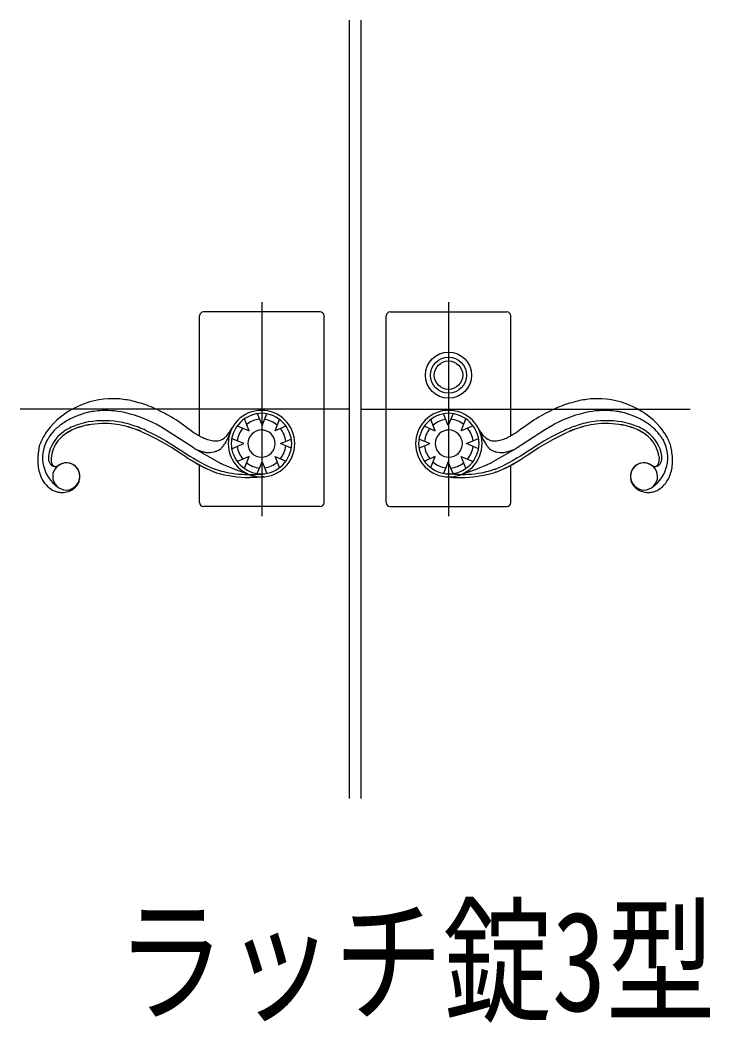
# Model space of a CAD drawing. Units: millimetres, scale not verified. Extents: x -4205 to 4205, y -2970 to 2970.
# Drawn here: x 1423 to 1777, y 457 to 972 of the extents above; entities that cross this region are included whole.
import ezdxf
from ezdxf.enums import TextEntityAlignment as Align

# ---------------------------------------------------------------- set-up
doc = ezdxf.new("R2010")
doc.units = ezdxf.units.MM
doc.header["$LTSCALE"] = 10
for name, color, linetype in [('0-1_FRONT_V1', 7, 'Continuous'), ('0-2_USER1', 3, 'Continuous'), ('0-3_YKK_12', 2, 'Continuous'), ('0-4_YKK_13', 4, 'Continuous')]:
    doc.layers.add(name, color=color, linetype=linetype)
doc.styles.add('ＭＳ ゴシック', font='')
doc.styles.get('ＭＳ ゴシック').set_extended_font_data('MS Gothic')

msp = doc.modelspace()

# ---------------------------------------------------------------- linework, layer by layer
at = {"layer": '0-1_FRONT_V1'}
for p, q in [((1592.02, 972.33), (1592.02, 572.33)), ((1598.02, 972.33), (1598.02, 572.33))]:
    msp.add_line(p, q, dxfattribs=at)
at = {"layer": '0-3_YKK_12'}
for p, q in [((1547.02, 827.33), (1547.02, 717.33)), ((1643.02, 827.33), (1643.02, 717.33)), ((1592.02, 772.33), (1422.73, 772.33)), ((1598.02, 772.33), (1767.31, 772.33))]:
    msp.add_line(p, q, dxfattribs=at)
at = {"layer": '0-4_YKK_13'}
for p, q in [((1515.02, 758.62), (1515.02, 820.33)), ((1577.02, 822.33), (1517.02, 822.33)), ((1579.02, 724.33), (1579.02, 820.33)), ((1611.02, 724.33), (1611.02, 820.33)), ((1613.02, 822.33), (1673.02, 822.33)), ((1675.02, 758.62), (1675.02, 820.33)), ((1544.68, 770.05), (1547.19, 764.05)), ((1547.19, 764.05), (1549.64, 769.94)), ((1642.84, 764.05), (1640.4, 769.94)), ((1645.36, 770.05), (1642.84, 764.05)), ((1534.41, 763.82), (1540.55, 761.3)), ((1540.55, 761.3), (1538.07, 767.31)), ((1649.49, 761.3), (1651.97, 767.31)), ((1655.63, 763.82), (1649.49, 761.3)), ((1444.82, 760.59), (1445.24, 760.89)), ((1745.22, 760.59), (1744.8, 760.89)), ((1436.85, 756.78), (1436.55, 756.24)), ((1537.79, 754.66), (1531.53, 757.27)), ((1531.53, 752.04), (1537.79, 754.66)), ((1652.25, 754.66), (1658.51, 757.27)), ((1658.51, 752.04), (1652.25, 754.66)), ((1753.19, 756.78), (1753.49, 756.24)), ((1540.54, 748.01), (1534.41, 745.49)), ((1538.07, 741.99), (1540.54, 748.01)), ((1649.5, 748.01), (1655.63, 745.49)), ((1651.97, 741.99), (1649.5, 748.01)), ((1442.67, 743.51), (1442.89, 743.65)), ((1442.67, 743.49), (1442.89, 743.63)), ((1515.02, 724.33), (1515.01, 743.56)), ((1675.02, 724.33), (1675.03, 743.56)), ((1747.37, 743.51), (1747.15, 743.65)), ((1747.37, 743.49), (1747.15, 743.63)), ((1523.6, 741.32), (1524.19, 741.13)), ((1666.44, 741.32), (1665.85, 741.13)), ((1577.02, 722.33), (1517.02, 722.33)), ((1613.02, 722.33), (1673.02, 722.33))]:
    msp.add_line(p, q, dxfattribs=at)
for points in [[(1539.92, 738.93), (1539.92, 738.94), (1533.22, 741.39), (1530.81, 742.33), (1529.02, 743.06), (1527.61, 743.66), (1527.07, 743.9), (1526.31, 744.25), (1525.83, 744.47), (1525.38, 744.69), (1524.98, 744.89), (1514.42, 750.89), (1512.53, 752.05), (1512.23, 752.24), (1497.08, 762.14), (1495.12, 763.32), (1494.8, 763.5), (1492.65, 764.69)], [(1507.96, 763.33), (1508.82, 762.71), (1509.92, 761.91), (1510.46, 761.53), (1511.78, 760.62), (1512.29, 760.28), (1513.3, 759.63), (1514.28, 759.03), (1515.48, 758.35), (1516.66, 757.75)], [(1559.44, 763.6), (1553.83, 761.3), (1556.17, 766.97)], [(1630.6, 763.6), (1636.21, 761.3), (1633.87, 766.97)], [(1650.12, 738.93), (1650.12, 738.94), (1656.82, 741.39), (1659.23, 742.33), (1661.02, 743.06), (1662.43, 743.66), (1662.97, 743.9), (1663.73, 744.25), (1664.21, 744.47), (1664.66, 744.69), (1665.06, 744.89), (1675.62, 750.89), (1677.51, 752.05), (1677.81, 752.24), (1692.96, 762.14), (1694.92, 763.32), (1695.24, 763.5), (1697.39, 764.69)], [(1682.08, 763.33), (1681.22, 762.71), (1680.12, 761.91), (1679.58, 761.53), (1678.26, 760.62), (1677.75, 760.28), (1676.74, 759.63), (1675.76, 759.03), (1674.56, 758.35), (1673.38, 757.75)], [(1522.23, 740.22), (1520.66, 740.83), (1519.07, 741.52), (1517.45, 742.3), (1515.82, 743.13), (1514.2, 744.02), (1512.2, 745.17), (1510.23, 746.36), (1509.08, 747.07), (1507.59, 748.01), (1506.52, 748.71), (1500.52, 752.6), (1495.74, 755.46), (1493.05, 756.96), (1489.65, 758.73), (1486.44, 760.24)], [(1522.23, 740.2), (1520.66, 740.81), (1519.07, 741.51), (1517.45, 742.28), (1515.82, 743.11), (1514.2, 744), (1512.2, 745.15), (1510.23, 746.34), (1509.08, 747.05), (1507.59, 748), (1506.52, 748.69), (1500.52, 752.58), (1495.74, 755.44), (1493.05, 756.95), (1489.65, 758.71), (1486.44, 760.22)], [(1487.46, 761.41), (1490.71, 759.87), (1494.09, 758.1), (1498.07, 755.83), (1501.31, 753.85), (1504.74, 751.64), (1504.99, 751.48), (1510.01, 748.25), (1511.85, 747.11), (1514.08, 745.8), (1515.69, 744.9), (1517.63, 743.87), (1519.24, 743.08), (1520.83, 742.37), (1522.08, 741.86)], [(1531.22, 761.69), (1530.64, 760.12), (1530.08, 758.72), (1529.53, 757.46), (1529.12, 756.62), (1528.58, 755.6), (1528.06, 754.71)], [(1528.97, 758.71), (1529.42, 759.25), (1529.74, 759.66), (1530.14, 760.21), (1530.52, 760.76), (1531.76, 762.69)], [(1661.07, 758.71), (1660.62, 759.25), (1660.3, 759.66), (1659.9, 760.21), (1659.52, 760.76), (1658.28, 762.69)], [(1658.82, 761.69), (1659.4, 760.12), (1659.96, 758.72), (1660.51, 757.46), (1660.92, 756.62), (1661.46, 755.6), (1661.98, 754.71)], [(1667.81, 740.22), (1669.38, 740.83), (1670.97, 741.52), (1672.59, 742.3), (1674.22, 743.13), (1675.84, 744.02), (1677.84, 745.17), (1679.81, 746.36), (1680.96, 747.07), (1682.44, 748.01), (1683.52, 748.71), (1689.52, 752.6), (1694.3, 755.46), (1696.99, 756.96), (1700.39, 758.73), (1703.6, 760.24)], [(1667.81, 740.2), (1669.38, 740.81), (1670.97, 741.51), (1672.59, 742.28), (1674.22, 743.11), (1675.84, 744), (1677.84, 745.15), (1679.81, 746.34), (1680.96, 747.05), (1682.44, 748), (1683.52, 748.69), (1689.52, 752.58), (1694.3, 755.44), (1696.99, 756.95), (1700.39, 758.71), (1703.6, 760.22)], [(1702.58, 761.41), (1699.33, 759.87), (1695.95, 758.1), (1691.97, 755.83), (1688.73, 753.85), (1685.3, 751.64), (1685.05, 751.48), (1680.03, 748.25), (1678.19, 747.11), (1675.96, 745.8), (1674.35, 744.9), (1672.41, 743.87), (1670.8, 743.08), (1669.21, 742.37), (1667.96, 741.86)], [(1432.38, 751.64), (1432.68, 753.13), (1432.94, 754.12)], [(1562.21, 752.3), (1556.59, 754.66), (1562.21, 757)], [(1627.83, 752.3), (1633.45, 754.66), (1627.83, 757)], [(1757.65, 751.64), (1757.36, 753.13), (1757.1, 754.12)], [(1438.85, 748.18), (1438.77, 747.48), (1438.73, 746.83)], [(1438.85, 748.16), (1438.77, 747.46), (1438.73, 746.81)], [(1523.71, 750.75), (1523.39, 750.64), (1523.29, 750.61), (1523.09, 750.55), (1522.88, 750.49), (1522.33, 750.34)], [(1556.17, 742.33), (1553.84, 748.01), (1559.44, 745.7)], [(1633.87, 742.33), (1636.2, 748.01), (1630.6, 745.7)], [(1666.33, 750.75), (1666.65, 750.64), (1666.75, 750.61), (1666.95, 750.55), (1667.16, 750.49), (1667.71, 750.34)], [(1751.19, 748.18), (1751.27, 747.48), (1751.31, 746.83)], [(1751.19, 748.16), (1751.27, 747.46), (1751.31, 746.81)], [(1544.68, 739.26), (1547.19, 745.26), (1549.64, 739.37)], [(1645.36, 739.26), (1642.84, 745.26), (1640.4, 739.37)], [(1547.82, 737.57), (1547.51, 737.55), (1544.67, 737.34), (1543.04, 737.26), (1540.7, 737.2)], [(1547.82, 737.55), (1547.51, 737.53), (1544.67, 737.32), (1543.04, 737.24), (1540.7, 737.18)], [(1541.87, 738.71), (1544.16, 738.8), (1546.09, 738.92), (1547.37, 739.02), (1547.69, 739.05)], [(1642.22, 737.57), (1642.53, 737.55), (1645.37, 737.34), (1647, 737.26), (1649.34, 737.2)], [(1642.22, 737.55), (1642.53, 737.53), (1645.37, 737.32), (1647, 737.24), (1649.34, 737.18)], [(1648.17, 738.71), (1645.88, 738.8), (1643.95, 738.92), (1642.67, 739.02), (1642.35, 739.05)]]:
    msp.add_lwpolyline(points, dxfattribs=at)
for radius in [11.82, 9.32, 7.33]:
    msp.add_circle((1643.02, 789.83), radius, dxfattribs=at)
for centre, radius, start, end in [((1517.02, 820.33), 2, 90, 180), ((1577.02, 820.33), 2, 0, 90), ((1613.02, 820.33), 2, 90, 180), ((1673.02, 820.33), 2, 0, 90), ((1470.59, 734.53), 43.22, 86.6777, 138.4888), ((1467.38, 715.2), 62.75, 77.8936, 84.767), ((1463.11, 705.57), 73.09, 69.3302, 76.2036), ((1457.65, 695.21), 84.72, 61.4802, 68.3536), ((1732.39, 695.21), 84.72, 111.6464, 118.5198), ((1726.93, 705.57), 73.09, 103.7964, 110.6698), ((1722.66, 715.2), 62.75, 95.233, 102.1064), ((1719.45, 734.53), 43.22, 41.5112, 93.3223), ((1468.66, 728.11), 44.06, 112.5547, 121.7172), ((1469.78, 722.25), 49.92, 104.2874, 111.1608), ((1469.97, 718.04), 54.05, 101.0862, 103.378), ((1466.76, 729.48), 42.21, 88.3471, 99.7968), ((1465.34, 715.14), 56.6, 80.4555, 87.3289), ((1461.44, 704.1), 68.16, 62.7452, 78.7618), ((1450.45, 684.42), 97.65, 53.913, 60.7865), ((1546.84, 754.65), 17.1, 89.9997, 179.9997), ((1547.24, 754.26), 15.99, 90.772, 178.6037), ((1546.85, 754.65), 17.1, 0.0004, 90.0005), ((1546.46, 754.26), 15.99, 1.3988, 87.9781), ((1643.19, 754.65), 17.1, 89.9995, 179.9996), ((1643.58, 754.26), 15.99, 92.0219, 178.6012), ((1642.8, 754.26), 15.99, 1.3963, 89.228), ((1643.19, 754.65), 17.1, 0.0003, 90.0003), ((1739.59, 684.42), 97.65, 119.2135, 126.087), ((1728.6, 704.1), 68.16, 101.2382, 117.2549), ((1724.7, 715.14), 56.6, 92.6711, 99.5445), ((1723.28, 729.48), 42.21, 80.2032, 91.6529), ((1720.07, 718.04), 54.05, 76.622, 78.9138), ((1720.26, 722.25), 49.92, 68.8392, 75.7126), ((1721.38, 728.11), 44.06, 58.2828, 67.4453), ((1481.29, 728.45), 55.32, 141.1142, 145.6972), ((1465.36, 735.83), 35.78, 123.716, 132.8784), ((1465.4, 730.24), 36.69, 116.4555, 123.329), ((1469.15, 717.39), 49.92, 109.1602, 113.7433), ((1469.28, 712.1), 53.47, 104.2878, 108.8709), ((1469.28, 712.09), 53.47, 104.2878, 108.8709), ((1470.55, 703.64), 63.44, 101.6927, 106.2757), ((1466.27, 715.58), 49.39, 85.8746, 101.8913), ((1466.27, 715.56), 49.39, 85.8746, 101.8913), ((1465.85, 716.34), 50.1, 78.8049, 99.3759), ((1462.42, 696.51), 68.74, 79.2346, 83.8177), ((1462.42, 696.49), 68.74, 79.2346, 83.8177), ((1455.98, 682.41), 83.87, 74.4235, 76.7153), ((1455.98, 682.39), 83.87, 74.4235, 76.7153), ((1449.12, 657.84), 110.85, 73.9007, 76.1925), ((1442.03, 648.85), 120.03, 70.0168, 72.3086), ((1442.03, 648.84), 120.03, 70.0168, 72.3086), ((1449.22, 670.74), 98.48, 69.5829, 71.8746), ((1444.87, 665.17), 105.24, 66.1306, 68.4223), ((1547.16, 754.34), 12.92, 95.6913, 127.9328), ((1546.53, 754.34), 12.92, 49.1214, 81.3732), ((1643.51, 754.34), 12.92, 98.6268, 130.8786), ((1642.88, 754.34), 12.92, 52.0672, 84.3087), ((1745.16, 665.17), 105.24, 111.5777, 113.8694), ((1740.82, 670.74), 98.48, 108.1254, 110.4171), ((1748.01, 648.85), 120.03, 107.6914, 109.9832), ((1748.01, 648.84), 120.03, 107.6914, 109.9832), ((1740.92, 657.84), 110.85, 103.8075, 106.0993), ((1734.06, 682.41), 83.87, 103.2847, 105.5765), ((1734.06, 682.39), 83.87, 103.2847, 105.5765), ((1724.19, 716.34), 50.1, 80.6241, 101.1951), ((1727.62, 696.51), 68.74, 96.1823, 100.7654), ((1727.62, 696.49), 68.74, 96.1823, 100.7654), ((1723.77, 715.58), 49.39, 78.1087, 94.1254), ((1723.77, 715.56), 49.39, 78.1087, 94.1254), ((1719.49, 703.64), 63.44, 73.7243, 78.3073), ((1720.76, 712.1), 53.47, 71.1291, 75.7122), ((1720.76, 712.09), 53.47, 71.1291, 75.7122), ((1720.89, 717.39), 49.92, 66.2567, 70.8398), ((1724.64, 730.24), 36.69, 56.671, 63.5445), ((1724.68, 735.83), 35.78, 47.1216, 56.284), ((1708.75, 728.45), 55.32, 34.3028, 38.8858), ((1492.37, 725.27), 66.37, 148.8196, 151.1113), ((1457.99, 744.47), 24.46, 145.2076, 149.7907), ((1455.76, 745.52), 18.62, 125.9902, 171.23), ((1461.99, 740.79), 29.87, 134.626, 143.7885), ((1460.46, 739.96), 24.4, 126.4722, 135.6347), ((1460.46, 739.94), 24.4, 126.4722, 135.6347), ((1469.06, 724.63), 41.89, 118.8799, 123.463), ((1469.06, 724.61), 41.89, 118.8799, 123.463), ((1467.7, 722.42), 43.23, 111.3075, 115.8905), ((1467.7, 722.4), 43.23, 111.3075, 115.8905), ((1449.45, 676.15), 91.87, 66.2546, 68.5464), ((1449.45, 676.13), 91.87, 66.2546, 68.5464), ((1530.09, 786.45), 31.68, 244.9239, 247.2157), ((1513.58, 774.4), 22.02, 309.8692, 312.1609), ((1512.87, 773.62), 21.94, 314.9178, 317.2095), ((1547.16, 754.34), 12.92, 139.9823, 172.2209), ((1547.02, 754.48), 7.18, 91.3952, 178.6009), ((1546.85, 754.65), 7, 0.0018, 90.0019), ((1546.53, 754.34), 12.92, 6.5668, 38.8181), ((1643.51, 754.34), 12.92, 141.1819, 173.4332), ((1643.19, 754.65), 7, 89.9981, 179.9982), ((1643.02, 754.48), 7.18, 1.3991, 88.6048), ((1642.88, 754.34), 12.92, 7.7791, 40.0177), ((1677.17, 773.62), 21.94, 222.7905, 225.0822), ((1676.46, 774.4), 22.02, 227.8391, 230.1308), ((1659.95, 786.45), 31.68, 292.7843, 295.0761), ((1740.59, 676.15), 91.87, 111.4536, 113.7454), ((1740.59, 676.13), 91.87, 111.4536, 113.7454), ((1722.34, 722.42), 43.23, 64.1095, 68.6925), ((1722.34, 722.4), 43.23, 64.1095, 68.6925), ((1720.98, 724.63), 41.89, 56.5371, 61.1201), ((1720.98, 724.61), 41.89, 56.5371, 61.1201), ((1729.58, 739.96), 24.4, 44.3653, 53.5278), ((1729.58, 739.94), 24.4, 44.3653, 53.5278), ((1734.28, 745.52), 18.62, 8.77, 54.0098), ((1728.04, 740.79), 29.87, 36.2116, 45.374), ((1732.05, 744.47), 24.46, 30.2093, 34.7924), ((1697.67, 725.27), 66.37, 28.8887, 31.1804), ((1472.26, 740.93), 41.48, 159.1696, 161.4614), ((1475.18, 737.43), 45.5, 154.0579, 156.3496), ((1452.79, 747.42), 18.48, 151.5002, 234.7274), ((1456.4, 745.3), 17.8, 138.7983, 170.6767), ((1456.4, 745.28), 17.8, 138.7983, 170.6767), ((1531.06, 791.36), 36.59, 248.7948, 251.0865), ((1524.62, 774.98), 19.03, 253.4206, 262.583), ((1523.77, 773.5), 17.47, 264.7539, 269.337), ((1523.39, 763.06), 7.03, 271.3715, 307.7326), ((1514.21, 764.49), 17.07, 314.0084, 316.3001), ((1512.5, 765.27), 18.86, 318.1632, 320.4549), ((1510.55, 766.15), 20.93, 322.0007, 324.2924), ((1508.41, 767.14), 23.25, 325.4026, 327.6943), ((1546.84, 754.65), 17.1, 180, 270.0001), ((1547.24, 755.04), 15.99, 181.397, 268.6026), ((1547.16, 754.97), 12.92, 187.7653, 220.0126), ((1547.02, 754.83), 7.18, 181.3991, 268.6048), ((1546.46, 755.05), 15.99, 271.3949, 358.6005), ((1546.85, 754.65), 7, 269.9981, 359.9982), ((1546.85, 754.65), 17.1, 269.9989, 359.9989), ((1546.53, 754.97), 12.92, 321.2004, 353.452), ((1643.19, 754.65), 17.1, 180.0011, 270.0011), ((1643.58, 755.05), 15.99, 181.3995, 268.6051), ((1643.51, 754.97), 12.92, 186.548, 218.7996), ((1643.19, 754.65), 7, 180.0018, 270.0019), ((1643.02, 754.83), 7.18, 271.3952, 358.6008), ((1642.8, 755.04), 15.99, 271.3974, 358.603), ((1643.19, 754.65), 17.1, 269.9999, 0), ((1642.88, 754.97), 12.92, 319.9874, 352.2347), ((1681.63, 767.14), 23.25, 212.3057, 214.5974), ((1666.64, 763.06), 7.03, 232.2674, 268.6285), ((1679.49, 766.15), 20.93, 215.7076, 217.9993), ((1677.54, 765.27), 18.86, 219.5451, 221.8368), ((1675.83, 764.49), 17.07, 223.6999, 225.9916), ((1666.27, 773.5), 17.47, 270.663, 275.2461), ((1665.41, 774.98), 19.03, 277.417, 286.5794), ((1658.98, 791.36), 36.59, 288.9135, 291.2052), ((1733.63, 745.3), 17.8, 9.3232, 41.2017), ((1733.63, 745.28), 17.8, 9.3232, 41.2017), ((1737.25, 747.42), 18.48, 305.2726, 28.4998), ((1714.86, 737.43), 45.5, 23.6504, 25.9421), ((1717.78, 740.93), 41.48, 18.5386, 20.8304), ((1471.5, 745.72), 39.65, 176.4867, 181.0697), ((1475.84, 744.25), 44.08, 170.3448, 174.9278), ((1455.79, 746.39), 18.54, 173.9031, 176.1949), ((1447.1, 747.56), 9.81, 179.615, 186.4884), ((1530.96, 792.28), 44.24, 244.8711, 247.1629), ((1528.34, 787.87), 39.17, 248.1819, 250.4736), ((1524.47, 778.63), 29.17, 251.5815, 253.8733), ((1523.19, 776.07), 26.35, 254.999, 257.2908), ((1522.77, 778.19), 28.35, 259.054, 261.3458), ((1519.86, 762.13), 12.04, 263.5346, 281.8303), ((1520.84, 758.25), 8.03, 290.9176, 302.3673), ((1519.44, 759.61), 9.94, 305.0227, 311.8961), ((1670.6, 759.61), 9.94, 228.1039, 234.9773), ((1669.2, 758.25), 8.03, 237.6327, 249.0823), ((1670.18, 762.13), 12.04, 258.1697, 276.4654), ((1667.27, 778.19), 28.35, 278.6542, 280.946), ((1666.85, 776.07), 26.35, 282.7092, 285.001), ((1665.57, 778.63), 29.17, 286.1267, 288.4185), ((1661.7, 787.87), 39.17, 289.5263, 291.8181), ((1659.08, 792.28), 44.24, 292.8371, 295.1289), ((1734.24, 746.39), 18.54, 3.8051, 6.0969), ((1742.94, 747.56), 9.81, 353.5116, 0.385), ((1714.2, 744.25), 44.08, 5.0722, 9.6552), ((1718.54, 745.72), 39.65, 358.9303, 3.5133), ((1460.22, 746.33), 28.38, 182.7343, 189.6077), ((1443.03, 747.37), 5.75, 189.1806, 205.1973), ((1442.34, 747.34), 5.12, 208.2012, 226.4969), ((1453.55, 746.45), 14.83, 178.5257, 180.8175), ((1453.55, 746.43), 14.83, 178.5257, 180.8175), ((1452.24, 746.73), 13.53, 182.1808, 184.4725), ((1452.25, 746.75), 13.53, 182.1796, 184.4713), ((1451, 747.06), 12.32, 186.3397, 188.6314), ((1451, 747.04), 12.32, 186.3397, 188.6314), ((1449.81, 747.37), 11.2, 191.1472, 193.4389), ((1449.81, 747.36), 11.2, 191.1472, 193.4389), ((1441.6, 747), 4.37, 230.4926, 246.5093), ((1448.67, 747.69), 10.19, 196.6309, 198.9227), ((1448.67, 747.67), 10.19, 196.6309, 198.9227), ((1447.6, 747.99), 9.3, 202.9386, 205.2303), ((1447.6, 748.01), 9.3, 202.9512, 205.2429), ((1442.92, 746.11), 4.27, 208.9773, 213.5604), ((1442.92, 746.09), 4.27, 208.9773, 213.5604), ((1441.45, 745.29), 2.59, 216.3744, 227.824), ((1441.45, 745.27), 2.59, 216.3744, 227.824), ((1446.51, 737.81), 7, 90, 180), ((1440.98, 745.02), 2.08, 232.4308, 266.5538), ((1440.98, 745), 2.08, 232.4396, 266.5626), ((1441.06, 746.39), 3.61, 250.5365, 266.5532), ((1440.83, 745.5), 2.71, 270.3323, 286.349), ((1440.86, 746.32), 3.38, 270.0144, 276.8878), ((1440.86, 746.3), 3.38, 269.9862, 276.8596), ((1440.31, 748.28), 5.4, 280.1739, 284.757), ((1440.31, 748.26), 5.4, 280.1739, 284.757), ((1439.91, 748.56), 5.79, 287.8905, 292.4736), ((1439.91, 748.54), 5.79, 287.8905, 292.4736), ((1438.78, 750.28), 7.81, 295.2747, 299.8578), ((1438.78, 750.26), 7.81, 295.2747, 299.8578), ((1446.76, 737.89), 6.94, 76.4158, 123.8549), ((1446.34, 737.64), 7.18, 1.398, 88.6036), ((1446.35, 737.75), 7.18, 59.7808, 73.5153), ((1439.57, 727.92), 19.11, 54.7565, 57.0482), ((1445.47, 736.83), 8.43, 31.9825, 52.5536), ((1547.16, 754.97), 12.92, 232.053, 264.3111), ((1546.53, 754.97), 12.92, 278.6244, 310.8987), ((1643.51, 754.97), 12.92, 229.1013, 261.3756), ((1642.88, 754.97), 12.92, 275.6889, 307.947), ((1743.7, 737.64), 7.18, 91.3964, 178.602), ((1744.57, 736.83), 8.43, 127.4464, 148.0175), ((1750.47, 727.92), 19.11, 122.9518, 125.2435), ((1743.69, 737.75), 7.18, 106.4847, 120.2192), ((1743.28, 737.89), 6.94, 56.1451, 103.5842), ((1743.53, 737.81), 7, 360, 90), ((1751.26, 750.28), 7.81, 240.1422, 244.7253), ((1751.26, 750.26), 7.81, 240.1422, 244.7253), ((1750.13, 748.56), 5.79, 247.5264, 252.1095), ((1750.13, 748.54), 5.79, 247.5264, 252.1095), ((1749.73, 748.28), 5.4, 255.243, 259.8261), ((1749.73, 748.26), 5.4, 255.243, 259.8261), ((1749.21, 745.5), 2.71, 253.651, 269.6677), ((1749.18, 746.32), 3.38, 263.1122, 269.9856), ((1749.18, 746.3), 3.38, 263.1404, 270.0138), ((1749.06, 745), 2.08, 273.4374, 307.5604), ((1749.06, 745.02), 2.08, 273.4462, 307.5692), ((1748.98, 746.39), 3.61, 273.4468, 289.4635), ((1748.44, 747), 4.37, 293.4907, 309.5074), ((1748.59, 745.29), 2.59, 312.176, 323.6256), ((1748.59, 745.27), 2.59, 312.176, 323.6256), ((1747.12, 746.11), 4.27, 326.4396, 331.0227), ((1747.12, 746.09), 4.27, 326.4396, 331.0227), ((1742.44, 748.01), 9.3, 334.7571, 337.0488), ((1742.44, 747.99), 9.3, 334.7697, 337.0614), ((1741.36, 747.69), 10.19, 341.0773, 343.3691), ((1741.36, 747.67), 10.19, 341.0773, 343.3691), ((1740.23, 747.37), 11.2, 346.5611, 348.8528), ((1740.23, 747.36), 11.2, 346.5611, 348.8528), ((1739.04, 747.06), 12.32, 351.3686, 353.6603), ((1739.04, 747.04), 12.32, 351.3686, 353.6603), ((1747.7, 747.34), 5.12, 313.5031, 331.7988), ((1737.79, 746.75), 13.53, 355.5287, 357.8204), ((1737.8, 746.73), 13.53, 355.5275, 357.8192), ((1736.49, 746.45), 14.83, 359.1825, 1.4743), ((1736.49, 746.43), 14.83, 359.1825, 1.4743), ((1747, 747.37), 5.75, 334.8027, 350.8194), ((1729.82, 746.33), 28.38, 350.3923, 357.2657), ((1460.87, 747.81), 29.31, 192.2489, 199.1223), ((1450.09, 745.07), 18.25, 202.0991, 215.8336), ((1446.51, 737.81), 7, 180, 270.0001), ((1446.34, 737.99), 7.18, 271.3939, 358.5996), ((1446.23, 737.82), 7.27, 358.8667, 28.4944), ((1440.45, 738.34), 13.07, 352.5389, 357.1219), ((1536.39, 779.62), 40.38, 249.2375, 251.5293), ((1535.62, 778.19), 40.27, 250.5792, 252.8709), ((1535.62, 778.17), 40.26, 250.5859, 252.8777), ((1541.17, 798.65), 61.45, 253.548, 269.5647), ((1541.17, 798.63), 61.45, 253.548, 269.5647), ((1555.01, 850.23), 113.36, 254.2242, 256.5159), ((1541.61, 805.62), 66.91, 258.7683, 270.2179), ((1648.43, 805.62), 66.91, 269.7821, 281.2317), ((1648.87, 798.65), 61.45, 270.4353, 286.452), ((1648.87, 798.63), 61.45, 270.4353, 286.452), ((1635.03, 850.23), 113.36, 283.4841, 285.7758), ((1654.42, 778.17), 40.26, 287.1223, 289.4141), ((1654.42, 778.19), 40.27, 287.1291, 289.4208), ((1653.65, 779.62), 40.38, 288.4707, 290.7625), ((1743.7, 737.99), 7.18, 181.4005, 268.6061), ((1749.59, 738.34), 13.07, 182.8781, 187.4612), ((1743.81, 737.82), 7.27, 151.5056, 181.1333), ((1743.53, 737.81), 7, 269.9999, 0), ((1739.95, 745.07), 18.25, 324.1664, 337.9009), ((1729.17, 747.81), 29.31, 340.8777, 347.7511), ((1446.7, 743.31), 14.48, 218.0231, 238.5942), ((1445.31, 738.05), 8.28, 297.629, 336.2212), ((1443.54, 738.26), 10, 339.2287, 350.6783), ((1746.5, 738.26), 10, 189.3217, 200.7713), ((1744.73, 738.05), 8.28, 203.7788, 242.371), ((1743.34, 743.31), 14.48, 301.4058, 321.9769), ((1445.98, 743.62), 14.39, 241.6799, 253.1295), ((1444.39, 740.27), 10.73, 256.0476, 265.2101), ((1444.01, 742.89), 13.33, 267.791, 281.5255), ((1443.5, 742.64), 13.2, 283.927, 295.3766), ((1746.54, 742.64), 13.2, 244.6234, 256.073), ((1746.03, 742.89), 13.33, 258.4745, 272.209), ((1745.65, 740.27), 10.73, 274.7899, 283.9524), ((1744.06, 743.62), 14.39, 286.8705, 298.3201), ((1517.02, 724.33), 2, 180, 270), ((1577.02, 724.33), 2, 270, 0), ((1613.02, 724.33), 2, 180, 270), ((1673.02, 724.33), 2, 270, 0)]:
    msp.add_arc(centre, radius, start, end, dxfattribs=at)

# ---------------------------------------------------------------- texts
at = {"layer": '0-2_USER1', "style": 'ＭＳ ゴシック', "width": 0.8}
msp.add_text('ラッチ錠3型', height=51.32, dxfattribs=at).set_placement((1472.2, 447.62), align=Align.BOTTOM_LEFT)

doc.saveas('drawing.dxf')
